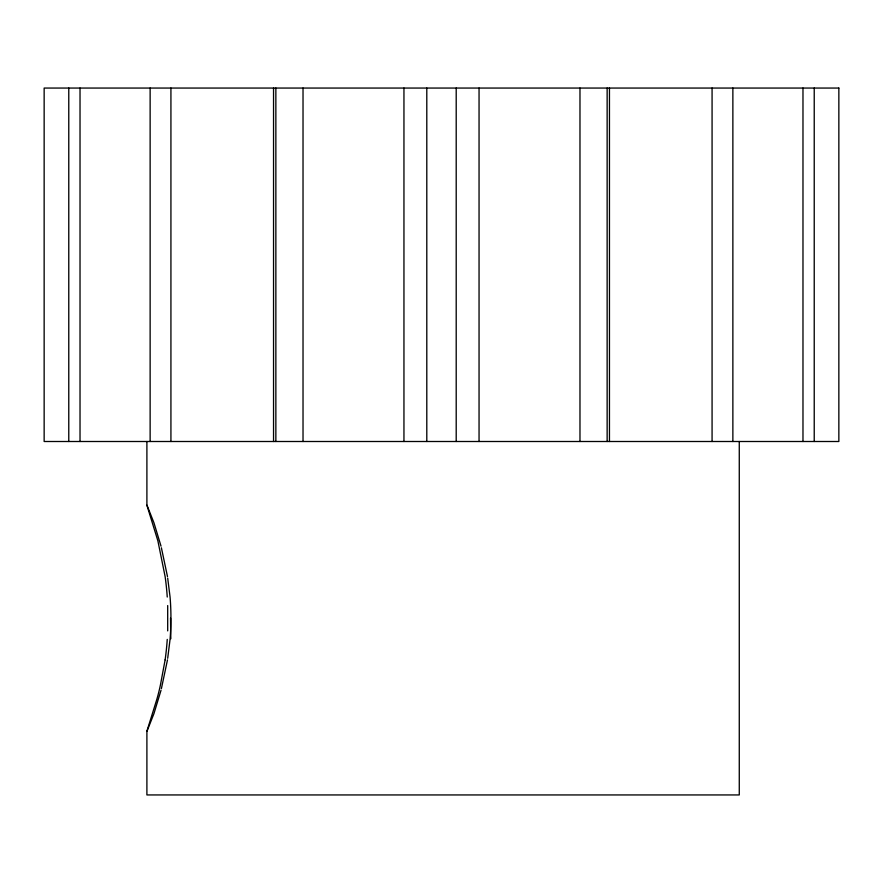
<?xml version="1.0" encoding="UTF-8"?>
<svg xmlns="http://www.w3.org/2000/svg" width="883" height="883" viewBox="0 0 883 883"><rect width="100%" height="100%" fill="white"/><g stroke="black" fill="none" stroke-linecap="round" stroke-linejoin="round"><path stroke-width="1.32" d="M167.693 630.881L167.693 605.561M165.132 659.833L160.485 684.667A114.26 31.876 -90 0 1 156.434 700.627L146.898 731.179L146.898 794.943L739.27 794.943L739.27 441.5M167.494 659.833L161.39 688.652M167.693 658.299L170.055 639.402A102.571 40.739 -90 0 0 170.066 597.04L167.693 578.144M161.026 690.274L153.929 713.674L146.986 731.267M167.251 597.04A108.863 36.876 90 0 0 165.132 576.61L157.88 540.837L146.898 505.264L146.898 441.5M146.986 505.175L153.929 522.769L161.026 546.158M161.39 547.78L167.494 576.61M814.225 88.057L814.225 441.5M802.978 88.057L802.978 441.5M732.868 88.057L732.868 441.5M712.073 88.057L712.073 441.5M609.458 88.057L609.458 441.5M607.14 88.057L607.14 441.5M579.976 88.057L579.976 441.5M479.05 88.057L479.05 441.5M456.202 88.057L456.202 441.5M426.798 88.057L426.798 441.5M403.95 88.057L403.95 441.5M303.024 88.057L303.024 441.5M275.86 88.057L275.86 441.5M273.542 88.057L273.542 441.5M170.927 88.057L170.927 441.5M150.132 88.057L150.132 441.5M80.022 88.057L80.022 441.5M68.775 88.057L68.775 441.5M167.251 639.402A108.863 36.876 -90 0 1 165.132 659.833M170.827 638.762A110.419 6.049 89.5 0 1 170.551 618.078M838.85 88.057L44.15 88.057L44.15 441.5L838.85 441.5L838.85 88.057"/></g></svg>
